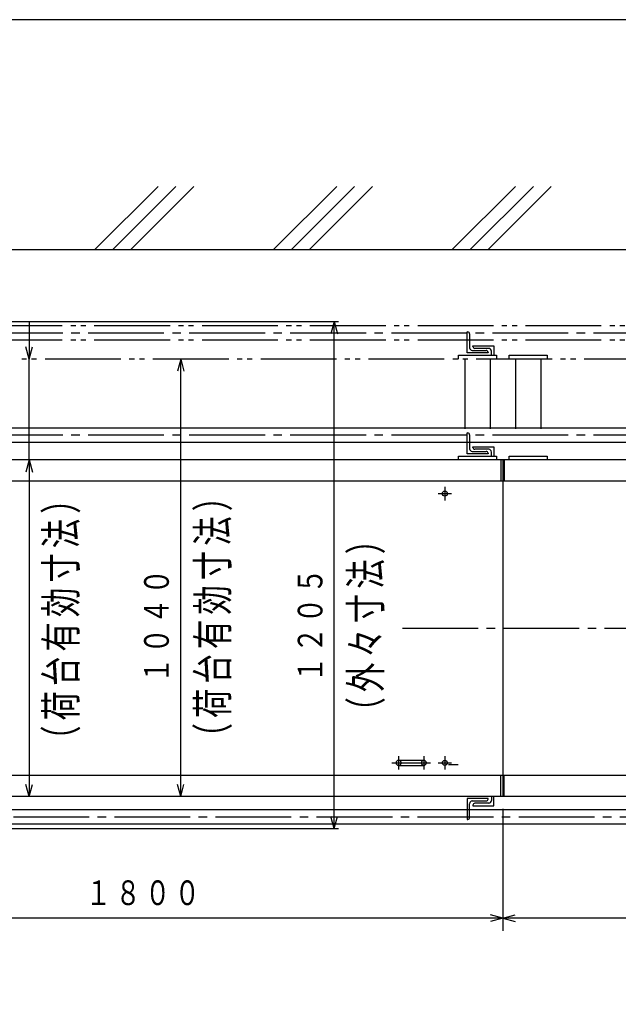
# Model space of a CAD drawing. Units: millimetres, scale not verified. Extents: x -7950 to 7710, y -5600 to 5443.
# Drawn here: x -828 to 594, y 3098 to 5443 of the extents above; entities that cross this region are included whole.
import ezdxf

# ---------------------------------------------------------------- set-up
doc = ezdxf.new("R2010")
doc.units = ezdxf.units.MM
doc.header["$LTSCALE"] = 20
for name, pattern in [('CHAIN2', [12, 9, -1, 1, -1]), ('DASHED2', [3, 2, -1]), ('DOUBLE_CHAIN2', [12.8, 9, -1, 0.6, -0.6, 0.6, -1])]:
    doc.linetypes.add(name, pattern=pattern)
doc.layers.add('0-0_1', color=1, linetype='Continuous')
doc.layers.add('0-1_10', color=7, linetype='Continuous')
doc.styles.add('ＭＳ ゴシック', font='')
doc.styles.get('ＭＳ ゴシック').set_extended_font_data('MS Gothic')

msp = doc.modelspace()

# ---------------------------------------------------------------- linework, layer by layer
at = {"layer": '0-0_1', "color": 2}
for p, q in [((-648.98, 4896.73), (-498.98, 5046.73)), ((-606.55, 4896.73), (-456.55, 5046.73)), ((-564.12, 4896.73), (-414.12, 5046.73)), ((-224.71, 4896.73), (-74.71, 5046.73)), ((-182.29, 4896.73), (-32.29, 5046.73)), ((-139.86, 4896.73), (10.14, 5046.73)), ((199.55, 4896.73), (349.55, 5046.73)), ((241.98, 4896.73), (391.98, 5046.73)), ((284.4, 4896.73), (434.4, 5046.73))]:
    msp.add_line(p, q, dxfattribs=at)
at = {"layer": '0-0_1'}
for p, q in [((-6891.46, 4896.73), (3930.54, 4896.73)), ((234.59, 4651.08), (234.59, 4701.08)), ((234.59, 4701.08), (236.09, 4701.08)), ((240.59, 4696.58), (240.59, 4663.58)), ((248.54, 4666.58), (248.54, 4668.08)), ((247.09, 4657.08), (280.09, 4657.08)), ((286.04, 4662.08), (253.04, 4662.08)), ((292.54, 4645.73), (292.54, 4655.58)), ((1065.39, 4472.58), (-3025.31, 4472.58)), ((234.59, 4411.08), (234.59, 4461.08)), ((234.59, 4461.08), (236.09, 4461.08)), ((240.59, 4456.58), (240.59, 4423.58)), ((1065.39, 4438.58), (-3025.31, 4438.58)), ((247.09, 4417.08), (280.09, 4417.08)), ((248.54, 4426.58), (248.54, 4428.08)), ((286.04, 4422.08), (253.04, 4422.08)), ((292.54, 4405.73), (292.54, 4415.58)), ((1548.19, 4396.73), (-4877.76, 4396.73)), ((214.54, 4396.73), (214.54, 4405.73)), ((214.54, 4405.73), (304.54, 4405.73)), ((304.54, 4405.73), (304.54, 4396.73)), ((315.04, 4396.23), (315.04, 4346.73)), ((319.54, 4396.23), (319.54, 3597.23)), ((322.54, 4396.23), (322.54, 4346.73)), ((334.54, 4396.73), (334.54, 4405.73)), ((334.54, 4405.73), (424.54, 4405.73)), ((424.54, 4405.73), (424.54, 4396.73)), ((1548.19, 4346.73), (-3301.81, 4346.73)), ((132.04, 3682.73), (72.04, 3682.73)), ((72.04, 3670.73), (132.04, 3670.73)), ((1548.19, 3646.73), (-3301.81, 3646.73)), ((315.04, 3596.73), (315.04, 3646.73)), ((322.54, 3597.23), (322.54, 3646.73)), ((1548.19, 3596.73), (-3301.81, 3596.73)), ((234.59, 3592.23), (234.59, 3542.23)), ((292.54, 3597.23), (292.54, 3587.38)), ((1065.39, 3564.73), (-3025.31, 3564.73)), ((240.59, 3546.73), (240.59, 3579.73)), ((247.09, 3586.23), (280.09, 3586.23)), ((248.54, 3576.38), (248.54, 3574.88)), ((286.04, 3580.88), (253.04, 3580.88)), ((234.59, 3542.23), (236.09, 3542.23)), ((1065.39, 3530.73), (-3025.31, 3530.73))]:
    msp.add_line(p, q, dxfattribs=at)
at = {"layer": '0-0_1', "color": 4}
for p, q in [((-3074.51, 4725.63), (-71, 4725.63)), ((-81, 4725.63), (-88.77, 4696.65)), ((-81, 3520.38), (-81, 4725.63)), ((-81, 4725.63), (-73.24, 4696.65)), ((-805.46, 4636.73), (-797.69, 4665.71)), ((-805.46, 4396.73), (-805.46, 4636.73)), ((-445.46, 4636.73), (-453.22, 4607.75)), ((-445.46, 3596.73), (-445.46, 4636.73)), ((-445.46, 4636.73), (-437.69, 4607.75)), ((-805.46, 4396.73), (-813.22, 4367.75)), ((-805.46, 4396.73), (-805.46, 3596.73)), ((-805.46, 4396.73), (-797.69, 4367.75)), ((-805.46, 3596.73), (-813.22, 3625.71)), ((-805.46, 3596.73), (-797.69, 3625.71)), ((-445.46, 3596.73), (-453.22, 3625.71)), ((-445.46, 3596.73), (-437.69, 3625.71)), ((319.54, 3567.23), (319.54, 3277.73)), ((-81, 3520.38), (-88.77, 3549.36)), ((-81, 3520.38), (-73.24, 3549.36)), ((-3074.51, 3520.38), (-71, 3520.38)), ((319.54, 3307.73), (-1480.46, 3307.73)), ((319.54, 3307.73), (290.56, 3315.5)), ((319.54, 3307.73), (290.56, 3299.97)), ((319.54, 3307.73), (348.52, 3315.5)), ((1914.54, 3307.73), (319.54, 3307.73)), ((319.54, 3307.73), (348.52, 3299.97))]:
    msp.add_line(p, q, dxfattribs=at)
at = {"layer": '0-0_1', "color": 2, "linetype": 'DOUBLE_CHAIN2'}
for p, q in [((1065.39, 4715.28), (-3025.31, 4715.28)), ((1065.39, 4681.28), (-3025.31, 4681.28)), ((214.54, 4636.73), (214.54, 4645.73)), ((214.54, 4645.73), (304.54, 4645.73)), ((304.54, 4645.73), (304.54, 4636.73)), ((334.54, 4636.73), (334.54, 4645.73)), ((334.54, 4645.73), (424.54, 4645.73)), ((424.54, 4645.73), (424.54, 4636.73)), ((1204.54, 4636.73), (-822.5, 4636.73)), ((229.54, 4636.73), (229.54, 4470.73)), ((289.54, 4636.73), (289.54, 4470.73)), ((349.54, 4636.73), (349.54, 4470.73)), ((409.54, 4636.73), (409.54, 4470.73))]:
    msp.add_line(p, q, dxfattribs=at)
at = {"layer": '0-0_1', "color": 2, "linetype": 'CHAIN2'}
for p, q in [((1194.83, 4698.28), (-3329.54, 4698.28)), ((1194.83, 4455.58), (-3329.54, 4455.58)), ((166.04, 4316.73), (198.04, 4316.73)), ((182.04, 4332.73), (182.04, 4300.73)), ((81.13, 3996.73), (3940.89, 3996.73)), ((72.04, 3692.73), (72.04, 3660.73)), ((132.04, 3692.73), (132.04, 3660.73)), ((182.04, 3692.73), (182.04, 3660.73)), ((56.04, 3676.73), (148.04, 3676.73)), ((166.04, 3676.73), (198.04, 3676.73)), ((190.72, 3672.73), (213.43, 3672.73)), ((1257.25, 3547.73), (-3354.26, 3547.73))]:
    msp.add_line(p, q, dxfattribs=at)
at = {"layer": '0-0_1', "color": 4}
msp.add_lwpolyline([(-805.46, 4726.73), (-805.46, 4636.73), (-813.22, 4665.71)], dxfattribs=at)
at = {"layer": '0-0_1'}
for points in [[(248.54, 4668.08), (298.54, 4668.08), (298.54, 4645.73)], [(284.59, 4652.58), (284.59, 4651.08), (234.59, 4651.08)], [(284.59, 4412.58), (284.59, 4411.08), (234.59, 4411.08)], [(248.54, 4428.08), (298.54, 4428.08), (298.54, 4405.73)], [(284.59, 3590.73), (284.59, 3592.23), (234.59, 3592.23)], [(248.54, 3574.88), (298.54, 3574.88), (298.54, 3597.23)]]:
    msp.add_lwpolyline(points, dxfattribs=at)
for centre in [(182.04, 4316.73), (182.04, 3676.73)]:
    msp.add_circle(centre, 6, dxfattribs=at)
for centre, radius, start, end in [((236.09, 4696.58), 4.5, 0, 90), ((247.09, 4663.58), 6.5, 180, 270), ((253.04, 4666.58), 4.5, 180, 270), ((280.09, 4652.58), 4.5, 0, 90), ((286.04, 4655.58), 6.5, 0, 90), ((236.09, 4456.58), 4.5, 0, 90), ((247.09, 4423.58), 6.5, 180, 270), ((253.04, 4426.58), 4.5, 180, 270), ((280.09, 4412.58), 4.5, 0, 90), ((286.04, 4415.58), 6.5, 0, 90), ((72.04, 3676.73), 6, 90, 270), ((132.04, 3676.73), 6, 270, 90), ((280.09, 3590.73), 4.5, 270, 0), ((247.09, 3579.73), 6.5, 90, 180), ((253.04, 3576.38), 4.5, 90, 180), ((286.04, 3587.38), 6.5, 270, 0), ((236.09, 3546.73), 4.5, 270, 0)]:
    msp.add_arc(centre, radius, start, end, dxfattribs=at)
at = {"layer": '0-0_1', "color": 2, "linetype": 'DASHED2'}
for centre, start, end in [((72.04, 3676.73), 270, 90), ((132.04, 3676.73), 90, 270)]:
    msp.add_arc(centre, 6, start, end, dxfattribs=at)
at = {"layer": '0-1_10'}
msp.add_lwpolyline([(-7950, -5600), (7710, -5600), (7710, 5443.2), (-7950, 5443.2)], close=True, dxfattribs=at)

# ---------------------------------------------------------------- texts
at = {"layer": '0-0_1', "color": 7, "attachment_point": 7, "rotation": 90, "style": 'ＭＳ ゴシック'}
for s, insert, char_height in [('\\T1.17;\\W0.7;（荷台有効寸法）', (-323.17, 3701.49), 73.31), ('\\T1.17;\\W0.7;（荷台有効寸法）', (-683.46, 3695.54), 73.31), ('\\T1.17;\\W0.7;（外々寸法）', (39.97, 3763.08), 73.31), ('\\T1.17;\\W0.75;１０４０', (-472.65, 3866.51), 58.65), ('\\T1.17;\\W0.75;１２０５', (-107.84, 3868.36), 58.65)]:
    msp.add_mtext(s, dxfattribs=dict(at, insert=insert, char_height=char_height))
at = {"layer": '0-0_1', "color": 7, "insert": (-670.46, 3337.73), "char_height": 58.65, "attachment_point": 7, "style": 'ＭＳ ゴシック'}
msp.add_mtext('\\T1.17;\\W0.75;１８００', dxfattribs=at)

doc.saveas('drawing.dxf')
